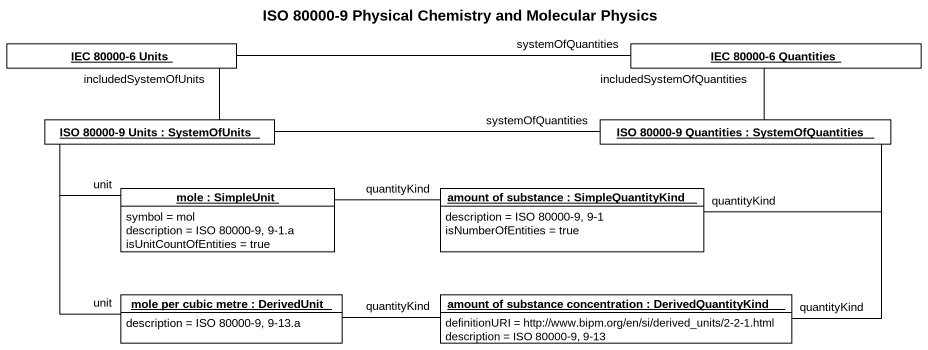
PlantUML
@startuml
title ISO 80000-9 Physical Chemistry and Molecular Physics
hide circle
hide empty members
object "IEC 80000-6 Units" as IEC_80000_6_Units #FFFFFF
object "IEC 80000-6 Quantities" as IEC_80000_6_Quantities #FFFFFF
object "ISO 80000-9 Units : SystemOfUnits" as ISO_80000_9_Units #FFFFFF
object "ISO 80000-9 Quantities : SystemOfQuantities" as ISO_80000_9_Quantities #FFFFFF
object "mole : SimpleUnit" as mole #FFFFFF {
  symbol = mol
  description = ISO 80000-9, 9-1.a
  isUnitCountOfEntities = true
}
object "amount of substance : SimpleQuantityKind" as amount_of_substance #FFFFFF {
  description = ISO 80000-9, 9-1
  isNumberOfEntities = true
}
object "mole per cubic metre : DerivedUnit" as mole_per_cubic_metre #FFFFFF {
  description = ISO 80000-9, 9-13.a
}
object "amount of substance concentration : DerivedQuantityKind" as amount_of_substance_2 #FFFFFF {
  definitionURI = http://www.bipm.org/en/si/derived_units/2-2-1.html
  description = ISO 80000-9, 9-13
}
IEC_80000_6_Units -- ISO_80000_9_Units : includedSystemOfUnits
IEC_80000_6_Quantities -left- IEC_80000_6_Units : systemOfQuantities
IEC_80000_6_Quantities -- ISO_80000_9_Quantities : includedSystemOfQuantities
ISO_80000_9_Quantities -left- ISO_80000_9_Units : systemOfQuantities
mole -up- ISO_80000_9_Units : unit
mole -right- amount_of_substance : quantityKind
amount_of_substance -right- ISO_80000_9_Quantities : quantityKind
mole_per_cubic_metre -up- ISO_80000_9_Units : unit
mole_per_cubic_metre -right- amount_of_substance_2 : quantityKind
amount_of_substance_2 -up- ISO_80000_9_Quantities : quantityKind
@enduml
